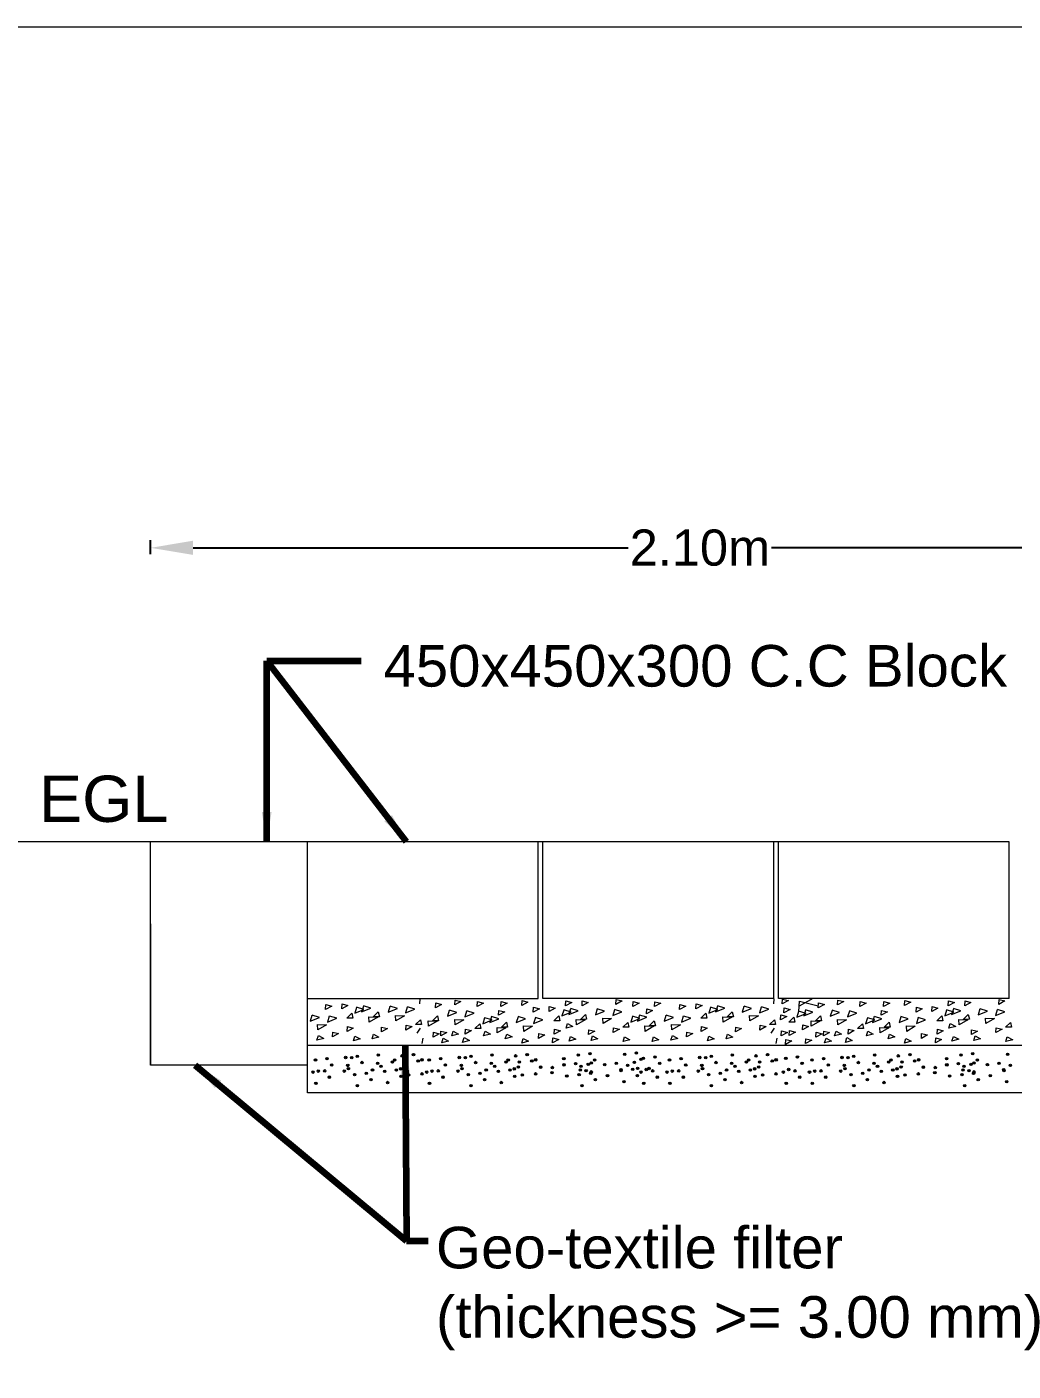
# Model space of a CAD drawing. Header units: inches. Extents: x 15 to 141071, y -30183 to 14738.
# Drawn here: x 73422.72 to 73445.89, y -30116.5 to -30084.91 of the extents above; entities that cross this region are included whole.
import ezdxf

# ---------------------------------------------------------------- set-up
doc = ezdxf.new("R2010")
doc.units = ezdxf.units.IN
doc.header["$MEASUREMENT"] = 0
doc.header["$PDMODE"] = 3
doc.layers.add('LINE', color=7, linetype='Continuous')
doc.layers.add('Long Section Labels', color=7, linetype='Continuous', lineweight=9)
doc.styles.get("Standard").update_dxf_attribs({"font": 'arial.ttf'})
doc.dimstyles.get("Standard").update_dxf_attribs({"dimtxt": 0.18, "dimasz": 0.18, "dimexe": 0.18, "dimexo": 0.0625, "dimgap": 0.09, "dimtad": 0, "dimtih": 1, "dimtoh": 1, "dimdec": 4, "dimzin": 0, "dimdsep": 46, "dimtxsty": 'Standard', "dimcen": 0.09, "dimadec": 0, "dimazin": 0, "dimtfac": 1, "dimtdec": 4, "dimtofl": 0, "dimtmove": 0, "dimatfit": 3, "dimfxl": 1, "dimtolj": 1, "dimtzin": 0, "dimarcsym": 0})

# ---------------------------------------------------------------- blocks, each defined once
blk = doc.blocks.new('*D36')
at = {"color": 0, "lineweight": -2, "ltscale": 0.5, "transparency": 16777216}
for p, q in [((73425.628, -30097.301), (73425.628, -30096.971)), ((73451.441, -30097.301), (73451.441, -30096.971)), ((73426.628, -30097.151), (73436.85, -30097.151)), ((73450.441, -30097.151), (73440.219, -30097.151))]:
    blk.add_line(p, q, dxfattribs=at)
at = {"color": 0, "linetype": 'Continuous', "ltscale": 0.5, "transparency": 16777216}
for points in [[(73426.628, -30096.984), (73426.628, -30097.317), (73425.628, -30097.151)], [(73450.441, -30096.984), (73450.441, -30097.317), (73451.441, -30097.151)]]:
    blk.add_solid(points, dxfattribs=at)
at = {"layer": 'Defpoints', "color": 0, "linetype": 'Continuous', "ltscale": 0.5, "transparency": 16777216}
for p in [(73451.441, -30097.151), (73425.628, -30104.058), (73451.441, -30104.058)]:
    blk.add_point(p, dxfattribs=at)
at = {"color": 0, "linetype": 'Continuous', "lineweight": 20, "ltscale": 0.5, "transparency": 16777216, "insert": (73438.535, -30097.151), "char_height": 0.85, "attachment_point": 5}
blk.add_mtext('\\A1;2.10m', dxfattribs=at)

msp = doc.modelspace()

# ---------------------------------------------------------------- hatches: boundary and pattern name
at = {"layer": 'LINE', "lineweight": 20, "ltscale": 0.5}
for points in [[(73429.804528, -30109.15682, -1), (73429.747611, -30109.15682, -1)], [(73430.240153, -30109.129233, -1), (73430.183236, -30109.129233, -1)], [(73430.379816, -30109.120445, -1), (73430.326991, -30109.141636, -1)], [(73430.513091, -30109.099471, -1), (73430.456174, -30109.099471, -1)], [(73431.006169, -30109.071883, -1), (73430.949252, -30109.071883, -1)], [(73431.56153, -30109.091, -1), (73431.504613, -30109.091, -1)], [(73431.834467, -30109.061238, -1), (73431.77755, -30109.061238, -1)], [(73432.474639, -30109.15682, -1), (73432.417722, -30109.15682, -1)], [(73432.910265, -30109.129233, -1), (73432.853348, -30109.129233, -1)], [(73433.049928, -30109.120445, -1), (73432.997103, -30109.141636, -1)], [(73433.183203, -30109.099471, -1), (73433.126286, -30109.099471, -1)], [(73433.676281, -30109.071883, -1), (73433.619364, -30109.071883, -1)], [(73434.231641, -30109.091, -1), (73434.174724, -30109.091, -1)], [(73434.504579, -30109.061238, -1), (73434.447662, -30109.061238, -1)], [(73435.366335, -30109.157798, -1), (73435.309418, -30109.157798, -1)], [(73435.706222, -30109.071883, -1), (73435.649305, -30109.071883, -1)], [(73435.979159, -30109.042121, -1), (73435.922242, -30109.042121, -1)], [(73436.797793, -30109.052767, -1), (73436.740876, -30109.052767, -1)], [(73437.07073, -30109.023005, -1), (73437.013813, -30109.023005, -1)], [(73437.236087, -30109.148349, -1), (73437.17917, -30109.148349, -1)], [(73437.509024, -30109.118587, -1), (73437.452107, -30109.118587, -1)], [(73438.121836, -30109.15682, -1), (73438.064919, -30109.15682, -1)], [(73438.557462, -30109.129233, -1), (73438.500545, -30109.129233, -1)], [(73438.697125, -30109.120445, -1), (73438.6443, -30109.141636, -1)], [(73438.830399, -30109.099471, -1), (73438.773482, -30109.099471, -1)], [(73439.323477, -30109.071883, -1), (73439.26656, -30109.071883, -1)], [(73439.878838, -30109.091, -1), (73439.821921, -30109.091, -1)], [(73440.151776, -30109.061238, -1), (73440.094859, -30109.061238, -1)], [(73440.58211, -30109.148349, -1), (73440.525193, -30109.148349, -1)], [(73440.855048, -30109.118587, -1), (73440.798131, -30109.118587, -1)], [(73441.46786, -30109.15682, -1), (73441.410943, -30109.15682, -1)], [(73441.903485, -30109.129233, -1), (73441.846568, -30109.129233, -1)], [(73442.043148, -30109.120445, -1), (73441.990323, -30109.141636, -1)], [(73442.176423, -30109.099471, -1), (73442.119506, -30109.099471, -1)], [(73442.669501, -30109.071883, -1), (73442.612584, -30109.071883, -1)], [(73443.224862, -30109.091, -1), (73443.167945, -30109.091, -1)], [(73443.497799, -30109.061238, -1), (73443.440882, -30109.061238, -1)], [(73444.359556, -30109.157798, -1), (73444.302639, -30109.157798, -1)], [(73444.699442, -30109.071883, -1), (73444.642525, -30109.071883, -1)], [(73444.972379, -30109.042121, -1), (73444.915462, -30109.042121, -1)], [(73445.791013, -30109.052767, -1), (73445.734096, -30109.052767, -1)], [(73429.474139, -30109.473329, -1), (73429.417222, -30109.473329, -1)], [(73429.53159, -30109.186582, -1), (73429.474673, -30109.186582, -1)], [(73429.59756, -30109.450024, -1), (73429.540643, -30109.450024, -1)], [(73429.747076, -30109.443567, -1), (73429.69016, -30109.443567, -1)], [(73429.914267, -30109.30513, -1), (73429.85735, -30109.30513, -1)], [(73430.205725, -30109.439034, -1), (73430.1529, -30109.460226, -1)], [(73430.290458, -30109.316677, -1), (73430.233541, -30109.316677, -1)], [(73430.306123, -30109.392674, -1), (73430.249206, -30109.392674, -1)], [(73430.62283, -30109.24778, -1), (73430.565914, -30109.24778, -1)], [(73430.871061, -30109.422055, -1), (73430.814144, -30109.422055, -1)], [(73430.989824, -30109.263984, -1), (73430.932907, -30109.263984, -1)], [(73431.072139, -30109.335325, -1), (73431.015222, -30109.335325, -1)], [(73431.159372, -30109.454213, -1), (73431.102455, -30109.454213, -1)], [(73431.337072, -30109.23683, -1), (73431.280155, -30109.23683, -1)], [(73431.388846, -30109.190431, -1), (73431.331929, -30109.190431, -1)], [(73431.432309, -30109.424451, -1), (73431.375392, -30109.424451, -1)], [(73431.530846, -30109.395717, -1), (73431.473929, -30109.395717, -1)], [(73431.627499, -30109.354442, -1), (73431.570582, -30109.354442, -1)], [(73431.649609, -30109.237646, -1), (73431.592692, -30109.237646, -1)], [(73431.944207, -30109.209548, -1), (73431.88729, -30109.209548, -1)], [(73432.036439, -30109.184137, -1), (73431.979522, -30109.184137, -1)], [(73432.144251, -30109.473329, -1), (73432.087334, -30109.473329, -1)], [(73432.201702, -30109.186582, -1), (73432.144785, -30109.186582, -1)], [(73432.267671, -30109.450024, -1), (73432.210754, -30109.450024, -1)], [(73432.417188, -30109.443567, -1), (73432.360271, -30109.443567, -1)], [(73432.584379, -30109.30513, -1), (73432.527462, -30109.30513, -1)], [(73432.875837, -30109.439034, -1), (73432.823012, -30109.460226, -1)], [(73432.960569, -30109.316677, -1), (73432.903652, -30109.316677, -1)], [(73432.976235, -30109.392674, -1), (73432.919318, -30109.392674, -1)], [(73433.292942, -30109.24778, -1), (73433.236025, -30109.24778, -1)], [(73433.541173, -30109.422055, -1), (73433.484256, -30109.422055, -1)], [(73433.659936, -30109.263984, -1), (73433.603019, -30109.263984, -1)], [(73433.74225, -30109.335325, -1), (73433.685333, -30109.335325, -1)], [(73433.829483, -30109.454213, -1), (73433.772567, -30109.454213, -1)], [(73434.007184, -30109.23683, -1), (73433.950267, -30109.23683, -1)], [(73434.058958, -30109.190431, -1), (73434.002041, -30109.190431, -1)], [(73434.102421, -30109.424451, -1), (73434.045504, -30109.424451, -1)], [(73434.200958, -30109.395717, -1), (73434.144041, -30109.395717, -1)], [(73434.297611, -30109.354442, -1), (73434.240694, -30109.354442, -1)], [(73434.319721, -30109.237646, -1), (73434.262804, -30109.237646, -1)], [(73434.614318, -30109.209548, -1), (73434.557401, -30109.209548, -1)], [(73434.70655, -30109.184137, -1), (73434.649633, -30109.184137, -1)], [(73434.821143, -30109.356193, -1), (73434.764226, -30109.356193, -1)], [(73435.098251, -30109.365138, -1), (73435.041334, -30109.365138, -1)], [(73435.370885, -30109.302171, -1), (73435.313968, -30109.302171, -1)], [(73435.643823, -30109.272409, -1), (73435.586906, -30109.272409, -1)], [(73435.753562, -30109.420719, -1), (73435.696645, -30109.420719, -1)], [(73435.772191, -30109.335325, -1), (73435.715274, -30109.335325, -1)], [(73435.890101, -30109.440636, -1), (73435.833184, -30109.440636, -1)], [(73435.938706, -30109.292318, -1), (73435.881789, -30109.292318, -1)], [(73436.008846, -30109.256218, -1), (73435.951929, -30109.256218, -1)], [(73436.008864, -30109.466982, -1), (73435.951947, -30109.466982, -1)], [(73436.088899, -30109.190431, -1), (73436.031982, -30109.190431, -1)], [(73436.325553, -30109.295742, -1), (73436.268637, -30109.295742, -1)], [(73436.598491, -30109.265979, -1), (73436.541574, -30109.265979, -1)], [(73436.708231, -30109.414289, -1), (73436.651314, -30109.414289, -1)], [(73436.711411, -30109.435987, -1), (73436.654494, -30109.435987, -1)], [(73436.863762, -30109.316208, -1), (73436.806845, -30109.316208, -1)], [(73436.984349, -30109.406224, -1), (73436.927432, -30109.406224, -1)], [(73437.02492, -30109.243049, -1), (73436.968003, -30109.243049, -1)], [(73437.099913, -30109.384527, -1), (73437.042996, -30109.384527, -1)], [(73437.178635, -30109.473329, -1), (73437.121718, -30109.473329, -1)], [(73437.18047, -30109.171315, -1), (73437.123553, -30109.171315, -1)], [(73437.302056, -30109.411791, -1), (73437.245139, -30109.411791, -1)], [(73437.368015, -30109.38795, -1), (73437.311099, -30109.38795, -1)], [(73437.451573, -30109.443567, -1), (73437.394656, -30109.443567, -1)], [(73437.618764, -30109.266897, -1), (73437.561847, -30109.266897, -1)], [(73437.791447, -30109.473329, -1), (73437.73453, -30109.473329, -1)], [(73437.848898, -30109.186582, -1), (73437.791982, -30109.186582, -1)], [(73437.914868, -30109.450024, -1), (73437.857951, -30109.450024, -1)], [(73438.064385, -30109.443567, -1), (73438.007468, -30109.443567, -1)], [(73438.231576, -30109.30513, -1), (73438.174659, -30109.30513, -1)], [(73438.523033, -30109.439034, -1), (73438.470209, -30109.460226, -1)], [(73438.607766, -30109.316677, -1), (73438.550849, -30109.316677, -1)], [(73438.623431, -30109.392674, -1), (73438.566514, -30109.392674, -1)], [(73438.940139, -30109.24778, -1), (73438.883222, -30109.24778, -1)], [(73439.18837, -30109.422055, -1), (73439.131453, -30109.422055, -1)], [(73439.307133, -30109.263984, -1), (73439.250216, -30109.263984, -1)], [(73439.389447, -30109.335325, -1), (73439.33253, -30109.335325, -1)], [(73439.47668, -30109.454213, -1), (73439.419763, -30109.454213, -1)], [(73439.65438, -30109.23683, -1), (73439.597463, -30109.23683, -1)], [(73439.706155, -30109.190431, -1), (73439.649238, -30109.190431, -1)], [(73439.749618, -30109.424451, -1), (73439.692701, -30109.424451, -1)], [(73439.848155, -30109.395717, -1), (73439.791238, -30109.395717, -1)], [(73439.944808, -30109.354442, -1), (73439.887891, -30109.354442, -1)], [(73439.966918, -30109.237646, -1), (73439.910001, -30109.237646, -1)], [(73440.261515, -30109.209548, -1), (73440.204598, -30109.209548, -1)], [(73440.353747, -30109.184137, -1), (73440.29683, -30109.184137, -1)], [(73440.524659, -30109.473329, -1), (73440.467742, -30109.473329, -1)], [(73440.64808, -30109.411791, -1), (73440.591163, -30109.411791, -1)], [(73440.797597, -30109.443567, -1), (73440.74068, -30109.443567, -1)], [(73440.964787, -30109.266897, -1), (73440.90787, -30109.266897, -1)], [(73441.137471, -30109.473329, -1), (73441.080554, -30109.473329, -1)], [(73441.194922, -30109.186582, -1), (73441.138005, -30109.186582, -1)], [(73441.260892, -30109.450024, -1), (73441.203975, -30109.450024, -1)], [(73441.410408, -30109.443567, -1), (73441.353491, -30109.443567, -1)], [(73441.577599, -30109.30513, -1), (73441.520682, -30109.30513, -1)], [(73441.869057, -30109.439034, -1), (73441.816232, -30109.460226, -1)], [(73441.95379, -30109.316677, -1), (73441.896873, -30109.316677, -1)], [(73441.969455, -30109.392674, -1), (73441.912538, -30109.392674, -1)], [(73442.286162, -30109.24778, -1), (73442.229245, -30109.24778, -1)], [(73442.534393, -30109.422055, -1), (73442.477476, -30109.422055, -1)], [(73442.653156, -30109.263984, -1), (73442.596239, -30109.263984, -1)], [(73442.735471, -30109.335325, -1), (73442.678554, -30109.335325, -1)], [(73442.822704, -30109.454213, -1), (73442.765787, -30109.454213, -1)], [(73443.000404, -30109.23683, -1), (73442.943487, -30109.23683, -1)], [(73443.052178, -30109.190431, -1), (73442.995261, -30109.190431, -1)], [(73443.095641, -30109.424451, -1), (73443.038724, -30109.424451, -1)], [(73443.194178, -30109.395717, -1), (73443.137261, -30109.395717, -1)], [(73443.290831, -30109.354442, -1), (73443.233914, -30109.354442, -1)], [(73443.312941, -30109.237646, -1), (73443.256024, -30109.237646, -1)], [(73443.607539, -30109.209548, -1), (73443.550622, -30109.209548, -1)], [(73443.699771, -30109.184137, -1), (73443.642854, -30109.184137, -1)], [(73443.814363, -30109.356193, -1), (73443.757446, -30109.356193, -1)], [(73444.091471, -30109.365138, -1), (73444.034554, -30109.365138, -1)], [(73444.364105, -30109.302171, -1), (73444.307188, -30109.302171, -1)], [(73444.637043, -30109.272409, -1), (73444.580126, -30109.272409, -1)], [(73444.746782, -30109.420719, -1), (73444.689865, -30109.420719, -1)], [(73444.765411, -30109.335325, -1), (73444.708494, -30109.335325, -1)], [(73444.883321, -30109.440636, -1), (73444.826404, -30109.440636, -1)], [(73444.931926, -30109.292318, -1), (73444.875009, -30109.292318, -1)], [(73445.002066, -30109.256218, -1), (73444.945149, -30109.256218, -1)], [(73445.002084, -30109.466982, -1), (73444.945167, -30109.466982, -1)], [(73445.082119, -30109.190431, -1), (73445.025202, -30109.190431, -1)], [(73445.318774, -30109.295742, -1), (73445.261857, -30109.295742, -1)], [(73445.591711, -30109.265979, -1), (73445.534794, -30109.265979, -1)], [(73445.701451, -30109.414289, -1), (73445.644534, -30109.414289, -1)], [(73445.704632, -30109.435987, -1), (73445.647715, -30109.435987, -1)], [(73445.856982, -30109.316208, -1), (73445.800065, -30109.316208, -1)], [(73429.540108, -30109.736771, -1), (73429.483191, -30109.736771, -1)], [(73429.856816, -30109.591877, -1), (73429.799899, -30109.591877, -1)], [(73430.450809, -30109.530679, -1), (73430.393892, -30109.530679, -1)], [(73430.516778, -30109.79412, -1), (73430.459861, -30109.79412, -1)], [(73430.723746, -30109.500917, -1), (73430.666829, -30109.500917, -1)], [(73430.833486, -30109.649226, -1), (73430.776569, -30109.649226, -1)], [(73431.225341, -30109.717654, -1), (73431.168424, -30109.717654, -1)], [(73431.542049, -30109.572761, -1), (73431.485132, -30109.572761, -1)], [(73431.719749, -30109.539795, -1), (73431.662832, -30109.539795, -1)], [(73432.032268, -30109.514264, -1), (73431.975351, -30109.514264, -1)], [(73432.21022, -30109.736771, -1), (73432.153303, -30109.736771, -1)], [(73432.526928, -30109.591877, -1), (73432.470011, -30109.591877, -1)], [(73433.12092, -30109.530679, -1), (73433.064003, -30109.530679, -1)], [(73433.18689, -30109.79412, -1), (73433.129973, -30109.79412, -1)], [(73433.393858, -30109.500917, -1), (73433.336941, -30109.500917, -1)], [(73433.503597, -30109.649226, -1), (73433.44668, -30109.649226, -1)], [(73433.895453, -30109.717654, -1), (73433.838536, -30109.717654, -1)], [(73434.212161, -30109.572761, -1), (73434.155244, -30109.572761, -1)], [(73434.389861, -30109.539795, -1), (73434.332944, -30109.539795, -1)], [(73434.70238, -30109.514264, -1), (73434.645463, -30109.514264, -1)], [(73435.089227, -30109.487102, -1), (73435.03231, -30109.487102, -1)], [(73435.436854, -30109.565613, -1), (73435.379937, -30109.565613, -1)], [(73435.725372, -30109.530679, -1), (73435.668455, -30109.530679, -1)], [(73435.791341, -30109.79412, -1), (73435.734424, -30109.79412, -1)], [(73435.998309, -30109.500917, -1), (73435.941392, -30109.500917, -1)], [(73436.108049, -30109.649226, -1), (73436.051132, -30109.649226, -1)], [(73436.391523, -30109.559183, -1), (73436.334606, -30109.559183, -1)], [(73436.777381, -30109.699428, -1), (73436.720464, -30109.699428, -1)], [(73437.094088, -30109.554534, -1), (73437.037171, -30109.554534, -1)], [(73437.244605, -30109.736771, -1), (73437.187688, -30109.736771, -1)], [(73437.561312, -30109.591877, -1), (73437.504395, -30109.591877, -1)], [(73437.857417, -30109.736771, -1), (73437.8005, -30109.736771, -1)], [(73438.174124, -30109.591877, -1), (73438.117207, -30109.591877, -1)], [(73438.768117, -30109.530679, -1), (73438.7112, -30109.530679, -1)], [(73438.834086, -30109.79412, -1), (73438.777169, -30109.79412, -1)], [(73439.041054, -30109.500917, -1), (73438.984138, -30109.500917, -1)], [(73439.150794, -30109.649226, -1), (73439.093877, -30109.649226, -1)], [(73439.54265, -30109.717654, -1), (73439.485733, -30109.717654, -1)], [(73439.859357, -30109.572761, -1), (73439.80244, -30109.572761, -1)], [(73440.037057, -30109.539795, -1), (73439.98014, -30109.539795, -1)], [(73440.349577, -30109.514264, -1), (73440.29266, -30109.514264, -1)], [(73440.590628, -30109.736771, -1), (73440.533711, -30109.736771, -1)], [(73440.907336, -30109.591877, -1), (73440.850419, -30109.591877, -1)], [(73441.20344, -30109.736771, -1), (73441.146523, -30109.736771, -1)], [(73441.520148, -30109.591877, -1), (73441.463231, -30109.591877, -1)], [(73442.114141, -30109.530679, -1), (73442.057224, -30109.530679, -1)], [(73442.18011, -30109.79412, -1), (73442.123193, -30109.79412, -1)], [(73442.387078, -30109.500917, -1), (73442.330161, -30109.500917, -1)], [(73442.496818, -30109.649226, -1), (73442.439901, -30109.649226, -1)], [(73442.888673, -30109.717654, -1), (73442.831756, -30109.717654, -1)], [(73443.205381, -30109.572761, -1), (73443.148464, -30109.572761, -1)], [(73443.383081, -30109.539795, -1), (73443.326164, -30109.539795, -1)], [(73443.6956, -30109.514264, -1), (73443.638683, -30109.514264, -1)], [(73444.082448, -30109.487102, -1), (73444.025531, -30109.487102, -1)], [(73444.430075, -30109.565613, -1), (73444.373158, -30109.565613, -1)], [(73444.718592, -30109.530679, -1), (73444.661675, -30109.530679, -1)], [(73444.784561, -30109.79412, -1), (73444.727644, -30109.79412, -1)], [(73444.991529, -30109.500917, -1), (73444.934613, -30109.500917, -1)], [(73445.101269, -30109.649226, -1), (73445.044352, -30109.649226, -1)], [(73445.384743, -30109.559183, -1), (73445.327826, -30109.559183, -1)], [(73445.770601, -30109.699428, -1), (73445.713684, -30109.699428, -1)]]:
    msp.add_hatch(color=7, dxfattribs=at).paths.add_polyline_path(points)

# ---------------------------------------------------------------- linework, layer by layer
at = {"layer": 'LINE', "color": 7, "lineweight": 20, "ltscale": 0.5}
for p, q in [((73445.800024, -30104.058159), (73411.921185, -30104.058159)), ((73425.628389, -30109.310831), (73425.628389, -30104.058159)), ((73429.31359, -30109.956106), (73429.31359, -30104.058159)), ((73434.736288, -30107.743359), (73434.736288, -30104.058159)), ((73434.845458, -30107.743359), (73434.845458, -30104.058159)), ((73440.268156, -30107.743359), (73440.268156, -30104.058159)), ((73440.377326, -30107.743359), (73440.377326, -30104.058159)), ((73445.800024, -30107.743359), (73445.800024, -30104.058159)), ((73425.627397, -30105.99171), (73425.627397, -30109.311867)), ((73434.736288, -30107.749199), (73429.31359, -30107.749199)), ((73430.121279, -30107.985847), (73430.128214, -30107.870508)), ((73430.128214, -30107.870508), (73430.266691, -30107.906479)), ((73431.957235, -30107.866109), (73431.96417, -30107.75077)), ((73432.32009, -30107.960903), (73432.327025, -30107.845564)), ((73432.327025, -30107.845564), (73432.465502, -30107.881535)), ((73432.773737, -30107.895302), (73432.780672, -30107.779963)), ((73432.919149, -30107.815934), (73432.773737, -30107.895302)), ((73432.780672, -30107.779963), (73432.919149, -30107.815934)), ((73433.302088, -30107.931104), (73433.309023, -30107.815764)), ((73433.4475, -30107.851736), (73433.302088, -30107.931104)), ((73433.309023, -30107.815764), (73433.4475, -30107.851736)), ((73433.858366, -30107.928102), (73433.865301, -30107.812763)), ((73434.003778, -30107.848735), (73433.858366, -30107.928102)), ((73433.865301, -30107.812763), (73434.003778, -30107.848735)), ((73434.347884, -30107.907216), (73434.354819, -30107.791876)), ((73434.493295, -30107.827848), (73434.347884, -30107.907216)), ((73434.354819, -30107.791876), (73434.493295, -30107.827848)), ((73440.268156, -30107.743359), (73434.845458, -30107.743359)), ((73435.376469, -30107.916492), (73435.383404, -30107.801153)), ((73435.521881, -30107.837124), (73435.376469, -30107.916492)), ((73435.383404, -30107.801153), (73435.521881, -30107.837124)), ((73435.76449, -30107.916492), (73435.771425, -30107.801153)), ((73435.909902, -30107.837124), (73435.76449, -30107.916492)), ((73435.771425, -30107.801153), (73435.909902, -30107.837124)), ((73436.562659, -30107.880539), (73436.569594, -30107.765199)), ((73436.70807, -30107.801171), (73436.562659, -30107.880539)), ((73436.569594, -30107.765199), (73436.70807, -30107.801171)), ((73436.959631, -30107.931225), (73436.966566, -30107.815886)), ((73437.105043, -30107.851857), (73436.959631, -30107.931225)), ((73436.966566, -30107.815886), (73437.105043, -30107.851857)), ((73437.468061, -30107.934135), (73437.474996, -30107.818796)), ((73437.613473, -30107.854767), (73437.468061, -30107.934135)), ((73437.474996, -30107.818796), (73437.613473, -30107.854767)), ((73438.438587, -30107.985847), (73438.445522, -30107.870508)), ((73438.445522, -30107.870508), (73438.583999, -30107.906479)), ((73440.274543, -30107.866109), (73440.281479, -30107.75077)), ((73445.800024, -30107.743359), (73440.377326, -30107.743359)), ((73440.468554, -30107.871444), (73440.475489, -30107.756105)), ((73440.613966, -30107.792077), (73440.468554, -30107.871444)), ((73440.475489, -30107.756105), (73440.613966, -30107.792077)), ((73440.861019, -30108.044457), (73440.875488, -30107.80382)), ((73441.190641, -30107.743359), (73440.868552, -30107.91916)), ((73440.875488, -30107.80382), (73441.315877, -30107.918219)), ((73441.31331, -30107.960903), (73441.320245, -30107.845564)), ((73441.320245, -30107.845564), (73441.458722, -30107.881535)), ((73441.766957, -30107.895302), (73441.773892, -30107.779963)), ((73441.912369, -30107.815934), (73441.766957, -30107.895302)), ((73441.773892, -30107.779963), (73441.912369, -30107.815934)), ((73442.295308, -30107.931104), (73442.302243, -30107.815764)), ((73442.44072, -30107.851736), (73442.295308, -30107.931104)), ((73442.302243, -30107.815764), (73442.44072, -30107.851736)), ((73442.851587, -30107.928102), (73442.858522, -30107.812763)), ((73442.996998, -30107.848735), (73442.851587, -30107.928102)), ((73442.858522, -30107.812763), (73442.996998, -30107.848735)), ((73443.341104, -30107.907216), (73443.348039, -30107.791876)), ((73443.486516, -30107.827848), (73443.341104, -30107.907216)), ((73443.348039, -30107.791876), (73443.486516, -30107.827848)), ((73444.36969, -30107.916492), (73444.376625, -30107.801153)), ((73444.515101, -30107.837124), (73444.36969, -30107.916492)), ((73444.376625, -30107.801153), (73444.515101, -30107.837124)), ((73444.75771, -30107.916492), (73444.764645, -30107.801153)), ((73444.903122, -30107.837124), (73444.75771, -30107.916492)), ((73444.764645, -30107.801153), (73444.903122, -30107.837124)), ((73445.555879, -30107.880539), (73445.562814, -30107.765199)), ((73445.701291, -30107.801171), (73445.555879, -30107.880539)), ((73445.562814, -30107.765199), (73445.701291, -30107.801171)), ((73429.420264, -30108.140228), (73429.378814, -30108.275748)), ((73429.595379, -30108.188194), (73429.421828, -30108.135113)), ((73429.738804, -30108.002707), (73429.745739, -30107.887368)), ((73429.884216, -30107.923339), (73429.738804, -30108.002707)), ((73429.745739, -30107.887368), (73429.884216, -30107.923339)), ((73429.827364, -30108.160137), (73429.785915, -30108.295657)), ((73430.00248, -30108.208103), (73429.828929, -30108.155022)), ((73430.266691, -30107.906479), (73430.121279, -30107.985847)), ((73430.235471, -30108.206042), (73430.354197, -30108.090508)), ((73430.354197, -30108.090508), (73430.378521, -30108.203466)), ((73430.466519, -30107.953196), (73430.42507, -30108.088716)), ((73430.42507, -30108.088716), (73430.641635, -30108.001162)), ((73430.641635, -30108.001162), (73430.468084, -30107.948081)), ((73430.628338, -30107.923268), (73430.586888, -30108.058788)), ((73430.586888, -30108.058788), (73430.803454, -30107.971234)), ((73430.803454, -30107.971234), (73430.629902, -30107.918153)), ((73430.764793, -30108.30228), (73430.759417, -30108.175541)), ((73430.759417, -30108.175541), (73430.967963, -30108.183319)), ((73430.967963, -30108.183319), (73430.764793, -30108.30228)), ((73430.860168, -30108.17263), (73430.978894, -30108.057096)), ((73431.003218, -30108.170054), (73430.860168, -30108.17263)), ((73430.978894, -30108.057096), (73431.003218, -30108.170054)), ((73431.253035, -30107.926893), (73431.211585, -30108.062413)), ((73431.211585, -30108.062413), (73431.428151, -30107.974859)), ((73431.428151, -30107.974859), (73431.2546, -30107.921777)), ((73431.384114, -30108.142129), (73431.59266, -30108.149906)), ((73431.38949, -30108.268868), (73431.384114, -30108.142129)), ((73431.59266, -30108.149906), (73431.38949, -30108.268868)), ((73431.660136, -30107.946802), (73431.618686, -30108.082322)), ((73431.618686, -30108.082322), (73431.835251, -30107.994768)), ((73431.835251, -30107.994768), (73431.6617, -30107.941686)), ((73432.253543, -30108.267067), (73432.372269, -30108.151533)), ((73432.465502, -30107.881535), (73432.32009, -30107.960903)), ((73432.372269, -30108.151533), (73432.396592, -30108.264492)), ((73432.64641, -30108.021331), (73432.60496, -30108.156851)), ((73432.60496, -30108.156851), (73432.821525, -30108.069297)), ((73432.821525, -30108.069297), (73432.647974, -30108.016215)), ((73433.05351, -30108.04124), (73433.012061, -30108.17676)), ((73433.012061, -30108.17676), (73433.228626, -30108.089206)), ((73433.228626, -30108.089206), (73433.055075, -30108.036124)), ((73433.637837, -30108.168949), (73433.596388, -30108.304469)), ((73433.812953, -30108.216915), (73433.639402, -30108.163833)), ((73433.803698, -30108.136844), (73433.810634, -30108.021505)), ((73433.94911, -30108.057477), (73433.803698, -30108.136844)), ((73433.810634, -30108.021505), (73433.94911, -30108.057477)), ((73434.262534, -30108.172574), (73434.221085, -30108.308094)), ((73434.43765, -30108.22054), (73434.264099, -30108.167458)), ((73434.61953, -30108.065246), (73434.626465, -30107.949907)), ((73434.764941, -30107.985878), (73434.61953, -30108.065246)), ((73434.626465, -30107.949907), (73434.764941, -30107.985878)), ((73434.989692, -30108.047939), (73434.996627, -30107.9326)), ((73435.135103, -30107.968571), (73434.989692, -30108.047939)), ((73434.996627, -30107.9326), (73435.135103, -30107.968571)), ((73435.103884, -30108.268134), (73435.222609, -30108.1526)), ((73435.222609, -30108.1526), (73435.246933, -30108.265558)), ((73435.334932, -30108.015288), (73435.293482, -30108.150808)), ((73435.293482, -30108.150808), (73435.510047, -30108.063254)), ((73435.510047, -30108.063254), (73435.336496, -30108.010173)), ((73435.496751, -30107.98536), (73435.455301, -30108.12088)), ((73435.455301, -30108.12088), (73435.671866, -30108.033326)), ((73435.671866, -30108.033326), (73435.498315, -30107.980245)), ((73435.728581, -30108.234722), (73435.847307, -30108.119188)), ((73435.847307, -30108.119188), (73435.87163, -30108.232146)), ((73436.121448, -30107.988985), (73436.079998, -30108.124505)), ((73436.079998, -30108.124505), (73436.296563, -30108.036951)), ((73436.296563, -30108.036951), (73436.123012, -30107.983869)), ((73436.528548, -30108.008894), (73436.487099, -30108.144414)), ((73436.487099, -30108.144414), (73436.703664, -30108.05686)), ((73436.703664, -30108.05686), (73436.530113, -30108.003778)), ((73436.951056, -30108.166531), (73436.909607, -30108.302051)), ((73437.126172, -30108.214497), (73436.952621, -30108.161416)), ((73437.112875, -30108.136603), (73437.071425, -30108.272124)), ((73437.071425, -30108.272124), (73437.287991, -30108.184569)), ((73437.287991, -30108.184569), (73437.11444, -30108.131488)), ((73437.278736, -30108.104499), (73437.285671, -30107.989159)), ((73437.424148, -30108.025131), (73437.278736, -30108.104499)), ((73437.285671, -30107.989159), (73437.424148, -30108.025131)), ((73437.737572, -30108.140228), (73437.696123, -30108.275748)), ((73437.912688, -30108.188194), (73437.739137, -30108.135113)), ((73438.056112, -30108.002707), (73438.063047, -30107.887368)), ((73438.201524, -30107.923339), (73438.056112, -30108.002707)), ((73438.063047, -30107.887368), (73438.201524, -30107.923339)), ((73438.144673, -30108.160137), (73438.103223, -30108.295657)), ((73438.319788, -30108.208103), (73438.146237, -30108.155022)), ((73438.583999, -30107.906479), (73438.438587, -30107.985847)), ((73438.55278, -30108.206042), (73438.671505, -30108.090508)), ((73438.671505, -30108.090508), (73438.695829, -30108.203466)), ((73438.783827, -30107.953196), (73438.742378, -30108.088716)), ((73438.742378, -30108.088716), (73438.958943, -30108.001162)), ((73438.958943, -30108.001162), (73438.785392, -30107.948081)), ((73438.945646, -30107.923268), (73438.904197, -30108.058788)), ((73438.904197, -30108.058788), (73439.120762, -30107.971234)), ((73439.120762, -30107.971234), (73438.947211, -30107.918153)), ((73439.082101, -30108.30228), (73439.076725, -30108.175541)), ((73439.076725, -30108.175541), (73439.285271, -30108.183319)), ((73439.285271, -30108.183319), (73439.082101, -30108.30228)), ((73439.177477, -30108.17263), (73439.296202, -30108.057096)), ((73439.320526, -30108.170054), (73439.177477, -30108.17263)), ((73439.296202, -30108.057096), (73439.320526, -30108.170054)), ((73439.570343, -30107.926893), (73439.528894, -30108.062413)), ((73439.528894, -30108.062413), (73439.745459, -30107.974859)), ((73439.745459, -30107.974859), (73439.571908, -30107.921777)), ((73439.701422, -30108.142129), (73439.909968, -30108.149906)), ((73439.706798, -30108.268868), (73439.701422, -30108.142129)), ((73439.909968, -30108.149906), (73439.706798, -30108.268868)), ((73439.977444, -30107.946802), (73439.935994, -30108.082322)), ((73439.935994, -30108.082322), (73440.15256, -30107.994768)), ((73440.15256, -30107.994768), (73439.979009, -30107.941686)), ((73440.429531, -30108.242223), (73440.436466, -30108.126884)), ((73440.574943, -30108.162856), (73440.429531, -30108.242223)), ((73440.436466, -30108.126884), (73440.574943, -30108.162856)), ((73440.507874, -30108.080285), (73440.514809, -30107.964946)), ((73440.653286, -30108.000917), (73440.507874, -30108.080285)), ((73440.514809, -30107.964946), (73440.653286, -30108.000917)), ((73440.622066, -30108.30048), (73440.740792, -30108.184946)), ((73440.740792, -30108.184946), (73440.765116, -30108.297904)), ((73440.853114, -30108.047634), (73440.811665, -30108.183154)), ((73440.811665, -30108.183154), (73441.02823, -30108.0956)), ((73441.02823, -30108.0956), (73440.854679, -30108.042518)), ((73441.014933, -30108.017706), (73440.973483, -30108.153226)), ((73440.973483, -30108.153226), (73441.190049, -30108.065672)), ((73441.190049, -30108.065672), (73441.016497, -30108.01259)), ((73441.246763, -30108.267067), (73441.365489, -30108.151533)), ((73441.458722, -30107.881535), (73441.31331, -30107.960903)), ((73441.365489, -30108.151533), (73441.389813, -30108.264492)), ((73441.63963, -30108.021331), (73441.59818, -30108.156851)), ((73441.59818, -30108.156851), (73441.814746, -30108.069297)), ((73441.814746, -30108.069297), (73441.641195, -30108.016215)), ((73442.046731, -30108.04124), (73442.005281, -30108.17676)), ((73442.005281, -30108.17676), (73442.221846, -30108.089206)), ((73442.221846, -30108.089206), (73442.048295, -30108.036124)), ((73442.631057, -30108.168949), (73442.589608, -30108.304469)), ((73442.806173, -30108.216915), (73442.632622, -30108.163833)), ((73442.796919, -30108.136844), (73442.803854, -30108.021505)), ((73442.94233, -30108.057477), (73442.796919, -30108.136844)), ((73442.803854, -30108.021505), (73442.94233, -30108.057477)), ((73443.255754, -30108.172574), (73443.214305, -30108.308094)), ((73443.43087, -30108.22054), (73443.257319, -30108.167458)), ((73443.61275, -30108.065246), (73443.619685, -30107.949907)), ((73443.758162, -30107.985878), (73443.61275, -30108.065246)), ((73443.619685, -30107.949907), (73443.758162, -30107.985878)), ((73443.982912, -30108.047939), (73443.989847, -30107.9326)), ((73444.128324, -30107.968571), (73443.982912, -30108.047939)), ((73443.989847, -30107.9326), (73444.128324, -30107.968571)), ((73444.097104, -30108.268134), (73444.21583, -30108.1526)), ((73444.21583, -30108.1526), (73444.240154, -30108.265558)), ((73444.328152, -30108.015288), (73444.286702, -30108.150808)), ((73444.286702, -30108.150808), (73444.503268, -30108.063254)), ((73444.503268, -30108.063254), (73444.329717, -30108.010173)), ((73444.489971, -30107.98536), (73444.448521, -30108.12088)), ((73444.448521, -30108.12088), (73444.665087, -30108.033326)), ((73444.665087, -30108.033326), (73444.491535, -30107.980245)), ((73444.721801, -30108.234722), (73444.840527, -30108.119188)), ((73444.840527, -30108.119188), (73444.864851, -30108.232146)), ((73445.114668, -30107.988985), (73445.073218, -30108.124505)), ((73445.073218, -30108.124505), (73445.289784, -30108.036951)), ((73445.289784, -30108.036951), (73445.116232, -30107.983869)), ((73445.521769, -30108.008894), (73445.480319, -30108.144414)), ((73445.480319, -30108.144414), (73445.696884, -30108.05686)), ((73445.696884, -30108.05686), (73445.523333, -30108.003778)), ((73429.378814, -30108.275748), (73429.595379, -30108.188194)), ((73429.551342, -30108.355464), (73429.759889, -30108.363242)), ((73429.556718, -30108.482203), (73429.551342, -30108.355464)), ((73429.759889, -30108.363242), (73429.556718, -30108.482203)), ((73429.785915, -30108.295657), (73430.00248, -30108.208103)), ((73430.378521, -30108.203466), (73430.235471, -30108.206042)), ((73430.24593, -30108.517504), (73430.252865, -30108.402164)), ((73430.391342, -30108.438136), (73430.24593, -30108.517504)), ((73430.252865, -30108.402164), (73430.391342, -30108.438136)), ((73431.050495, -30108.528816), (73431.05743, -30108.413476)), ((73431.195906, -30108.449448), (73431.050495, -30108.528816)), ((73431.05743, -30108.413476), (73431.195906, -30108.449448)), ((73431.628422, -30108.483568), (73431.635357, -30108.368229)), ((73431.773833, -30108.4042), (73431.628422, -30108.483568)), ((73431.635357, -30108.368229), (73431.773833, -30108.4042)), ((73431.851596, -30108.357285), (73431.970321, -30108.241751)), ((73431.994645, -30108.354709), (73431.851596, -30108.357285)), ((73431.958833, -30108.436336), (73431.886145, -30108.557993)), ((73431.970321, -30108.241751), (73431.994645, -30108.354709)), ((73432.158167, -30108.396718), (73432.152791, -30108.269979)), ((73432.152791, -30108.269979), (73432.361338, -30108.277756)), ((73432.361338, -30108.277756), (73432.158167, -30108.396718)), ((73432.396592, -30108.264492), (73432.253543, -30108.267067)), ((73432.777488, -30108.236566), (73432.986035, -30108.244344)), ((73432.782864, -30108.363306), (73432.777488, -30108.236566)), ((73432.986035, -30108.244344), (73432.782864, -30108.363306)), ((73433.021796, -30108.578006), (73433.028731, -30108.462666)), ((73433.167208, -30108.498638), (73433.021796, -30108.578006)), ((73433.028731, -30108.462666), (73433.167208, -30108.498638)), ((73433.244971, -30108.451723), (73433.363696, -30108.336189)), ((73433.38802, -30108.449147), (73433.244971, -30108.451723)), ((73433.363696, -30108.336189), (73433.38802, -30108.449147)), ((73433.476018, -30108.198877), (73433.434569, -30108.334397)), ((73433.434569, -30108.334397), (73433.651134, -30108.246843)), ((73433.651134, -30108.246843), (73433.477583, -30108.193761)), ((73433.596388, -30108.304469), (73433.812953, -30108.216915)), ((73433.768916, -30108.421222), (73433.977462, -30108.428999)), ((73433.774292, -30108.547961), (73433.768916, -30108.421222)), ((73433.977462, -30108.428999), (73433.774292, -30108.547961)), ((73433.869668, -30108.41831), (73433.988393, -30108.302777)), ((73434.012717, -30108.415735), (73433.869668, -30108.41831)), ((73433.988393, -30108.302777), (73434.012717, -30108.415735)), ((73434.221085, -30108.308094), (73434.43765, -30108.22054)), ((73434.393613, -30108.387809), (73434.602159, -30108.395587)), ((73434.398989, -30108.514549), (73434.393613, -30108.387809)), ((73434.602159, -30108.395587), (73434.398989, -30108.514549)), ((73434.669635, -30108.192483), (73434.628185, -30108.328003)), ((73434.628185, -30108.328003), (73434.844751, -30108.240449)), ((73434.844751, -30108.240449), (73434.671199, -30108.187367)), ((73435.246933, -30108.265558), (73435.103884, -30108.268134)), ((73435.114343, -30108.579596), (73435.121278, -30108.464256)), ((73435.259754, -30108.500228), (73435.114343, -30108.579596)), ((73435.121278, -30108.464256), (73435.259754, -30108.500228)), ((73435.390127, -30108.441805), (73435.424472, -30108.33148)), ((73435.550311, -30108.399557), (73435.390127, -30108.441805)), ((73435.424472, -30108.33148), (73435.550311, -30108.399557)), ((73435.633205, -30108.364372), (73435.627829, -30108.237633)), ((73435.627829, -30108.237633), (73435.836376, -30108.245411)), ((73435.836376, -30108.245411), (73435.633205, -30108.364372)), ((73435.87163, -30108.232146), (73435.728581, -30108.234722)), ((73435.918907, -30108.590908), (73435.925843, -30108.475568)), ((73435.925843, -30108.475568), (73436.064319, -30108.51154)), ((73436.252526, -30108.204221), (73436.461073, -30108.211998)), ((73436.257902, -30108.33096), (73436.252526, -30108.204221)), ((73436.461073, -30108.211998), (73436.257902, -30108.33096)), ((73436.496834, -30108.54566), (73436.503769, -30108.430321)), ((73436.642246, -30108.466292), (73436.496834, -30108.54566)), ((73436.503769, -30108.430321), (73436.642246, -30108.466292)), ((73436.720008, -30108.419377), (73436.838734, -30108.303843)), ((73436.863058, -30108.416801), (73436.720008, -30108.419377)), ((73436.838734, -30108.303843), (73436.863058, -30108.416801)), ((73436.909607, -30108.302051), (73437.126172, -30108.214497)), ((73437.243954, -30108.388876), (73437.4525, -30108.396654)), ((73437.24933, -30108.515615), (73437.243954, -30108.388876)), ((73437.4525, -30108.396654), (73437.24933, -30108.515615)), ((73437.344705, -30108.385965), (73437.463431, -30108.270431)), ((73437.487755, -30108.383389), (73437.344705, -30108.385965)), ((73437.463431, -30108.270431), (73437.487755, -30108.383389)), ((73437.696123, -30108.275748), (73437.912688, -30108.188194)), ((73437.868651, -30108.355464), (73438.077197, -30108.363242)), ((73437.874027, -30108.482203), (73437.868651, -30108.355464)), ((73438.077197, -30108.363242), (73437.874027, -30108.482203)), ((73438.103223, -30108.295657), (73438.319788, -30108.208103)), ((73438.695829, -30108.203466), (73438.55278, -30108.206042)), ((73438.563238, -30108.517504), (73438.570173, -30108.402164)), ((73438.70865, -30108.438136), (73438.563238, -30108.517504)), ((73438.570173, -30108.402164), (73438.70865, -30108.438136)), ((73439.367803, -30108.528816), (73439.374738, -30108.413476)), ((73439.513215, -30108.449448), (73439.367803, -30108.528816)), ((73439.374738, -30108.413476), (73439.513215, -30108.449448)), ((73439.94573, -30108.483568), (73439.952665, -30108.368229)), ((73440.091142, -30108.4042), (73439.94573, -30108.483568)), ((73439.952665, -30108.368229), (73440.091142, -30108.4042)), ((73440.168904, -30108.357285), (73440.28763, -30108.241751)), ((73440.311953, -30108.354709), (73440.168904, -30108.357285)), ((73440.276141, -30108.436336), (73440.203454, -30108.557993)), ((73440.28763, -30108.241751), (73440.311953, -30108.354709)), ((73440.447435, -30108.617883), (73440.45437, -30108.502544)), ((73440.45437, -30108.502544), (73440.592847, -30108.538515)), ((73440.765116, -30108.297904), (73440.622066, -30108.30048)), ((73440.632525, -30108.611941), (73440.63946, -30108.496602)), ((73440.63946, -30108.496602), (73440.777937, -30108.532574)), ((73440.942941, -30108.480739), (73440.949877, -30108.3654)), ((73441.088353, -30108.401372), (73440.942941, -30108.480739)), ((73440.949877, -30108.3654), (73441.088353, -30108.401372)), ((73441.151388, -30108.396718), (73441.146012, -30108.269979)), ((73441.146012, -30108.269979), (73441.354558, -30108.277756)), ((73441.354558, -30108.277756), (73441.151388, -30108.396718)), ((73441.389813, -30108.264492), (73441.246763, -30108.267067)), ((73441.770709, -30108.236566), (73441.979255, -30108.244344)), ((73441.776085, -30108.363306), (73441.770709, -30108.236566)), ((73441.979255, -30108.244344), (73441.776085, -30108.363306)), ((73442.015017, -30108.578006), (73442.021952, -30108.462666)), ((73442.160428, -30108.498638), (73442.015017, -30108.578006)), ((73442.021952, -30108.462666), (73442.160428, -30108.498638)), ((73442.238191, -30108.451723), (73442.356916, -30108.336189)), ((73442.38124, -30108.449147), (73442.238191, -30108.451723)), ((73442.356916, -30108.336189), (73442.38124, -30108.449147)), ((73442.469238, -30108.198877), (73442.427789, -30108.334397)), ((73442.427789, -30108.334397), (73442.644354, -30108.246843)), ((73442.644354, -30108.246843), (73442.470803, -30108.193761)), ((73442.589608, -30108.304469), (73442.806173, -30108.216915)), ((73442.762136, -30108.421222), (73442.970682, -30108.428999)), ((73442.767512, -30108.547961), (73442.762136, -30108.421222)), ((73442.970682, -30108.428999), (73442.767512, -30108.547961)), ((73442.862888, -30108.41831), (73442.981613, -30108.302777)), ((73443.005937, -30108.415735), (73442.862888, -30108.41831)), ((73442.981613, -30108.302777), (73443.005937, -30108.415735)), ((73443.214305, -30108.308094), (73443.43087, -30108.22054)), ((73443.386833, -30108.387809), (73443.595379, -30108.395587)), ((73443.392209, -30108.514549), (73443.386833, -30108.387809)), ((73443.595379, -30108.395587), (73443.392209, -30108.514549)), ((73443.662855, -30108.192483), (73443.621406, -30108.328003)), ((73443.621406, -30108.328003), (73443.837971, -30108.240449)), ((73443.837971, -30108.240449), (73443.66442, -30108.187367)), ((73444.240154, -30108.265558), (73444.097104, -30108.268134)), ((73444.107563, -30108.579596), (73444.114498, -30108.464256)), ((73444.252975, -30108.500228), (73444.107563, -30108.579596)), ((73444.114498, -30108.464256), (73444.252975, -30108.500228)), ((73444.383347, -30108.441805), (73444.417693, -30108.33148)), ((73444.543531, -30108.399557), (73444.383347, -30108.441805)), ((73444.417693, -30108.33148), (73444.543531, -30108.399557)), ((73444.626425, -30108.364372), (73444.62105, -30108.237633)), ((73444.62105, -30108.237633), (73444.829596, -30108.245411)), ((73444.829596, -30108.245411), (73444.626425, -30108.364372)), ((73444.864851, -30108.232146), (73444.721801, -30108.234722)), ((73444.912128, -30108.590908), (73444.919063, -30108.475568)), ((73444.919063, -30108.475568), (73445.057539, -30108.51154)), ((73445.245747, -30108.204221), (73445.454293, -30108.211998)), ((73445.251123, -30108.33096), (73445.245747, -30108.204221)), ((73445.454293, -30108.211998), (73445.251123, -30108.33096)), ((73445.490054, -30108.54566), (73445.49699, -30108.430321)), ((73445.635466, -30108.466292), (73445.490054, -30108.54566)), ((73445.49699, -30108.430321), (73445.635466, -30108.466292)), ((73445.713229, -30108.419377), (73445.831954, -30108.303843)), ((73445.856278, -30108.416801), (73445.713229, -30108.419377)), ((73445.831954, -30108.303843), (73445.856278, -30108.416801)), ((73429.536166, -30108.723308), (73429.570511, -30108.612982)), ((73429.69635, -30108.681059), (73429.536166, -30108.723308)), ((73429.570511, -30108.612982), (73429.69635, -30108.681059)), ((73429.901975, -30108.647466), (73429.90891, -30108.532127)), ((73430.047387, -30108.568099), (73429.901975, -30108.647466)), ((73429.90891, -30108.532127), (73430.047387, -30108.568099)), ((73430.392144, -30108.735342), (73430.426489, -30108.625017)), ((73430.552328, -30108.693094), (73430.392144, -30108.735342)), ((73430.426489, -30108.625017), (73430.552328, -30108.693094)), ((73430.832174, -30108.693205), (73430.866519, -30108.58288)), ((73430.992357, -30108.650957), (73430.832174, -30108.693205)), ((73430.866519, -30108.58288), (73430.992357, -30108.650957)), ((73432.009451, -30108.801034), (73432.034573, -30108.676693)), ((73432.266127, -30108.650684), (73432.273062, -30108.535344)), ((73432.411538, -30108.571316), (73432.266127, -30108.650684)), ((73432.273062, -30108.535344), (73432.411538, -30108.571316)), ((73432.443869, -30108.623253), (73432.450805, -30108.507914)), ((73432.589281, -30108.543886), (73432.443869, -30108.623253)), ((73432.450805, -30108.507914), (73432.589281, -30108.543886)), ((73432.471115, -30108.78524), (73432.505461, -30108.674915)), ((73432.631299, -30108.742992), (73432.471115, -30108.78524)), ((73432.505461, -30108.674915), (73432.631299, -30108.742992)), ((73432.706197, -30108.622693), (73432.740542, -30108.512368)), ((73432.866381, -30108.580445), (73432.706197, -30108.622693)), ((73432.740542, -30108.512368), (73432.866381, -30108.580445)), ((73432.959372, -30108.773206), (73432.993717, -30108.66288)), ((73433.119555, -30108.730957), (73432.959372, -30108.773206)), ((73432.993717, -30108.66288), (73433.119555, -30108.730957)), ((73433.45368, -30108.622693), (73433.488026, -30108.512368)), ((73433.613864, -30108.580445), (73433.45368, -30108.622693)), ((73433.488026, -30108.512368), (73433.613864, -30108.580445)), ((73433.961543, -30108.688688), (73433.995888, -30108.578363)), ((73434.121727, -30108.64644), (73433.961543, -30108.688688)), ((73433.995888, -30108.578363), (73434.121727, -30108.64644)), ((73434.347294, -30108.791031), (73434.381639, -30108.680705)), ((73434.507478, -30108.748782), (73434.347294, -30108.791031)), ((73434.381639, -30108.680705), (73434.507478, -30108.748782)), ((73434.744245, -30108.679812), (73434.751181, -30108.564473)), ((73434.889657, -30108.600444), (73434.744245, -30108.679812)), ((73434.751181, -30108.564473), (73434.889657, -30108.600444)), ((73435.073681, -30108.783068), (73435.080616, -30108.667728)), ((73435.219093, -30108.7037), (73435.073681, -30108.783068)), ((73435.080616, -30108.667728), (73435.219093, -30108.7037)), ((73435.462435, -30108.742861), (73435.496781, -30108.632535)), ((73435.622619, -30108.700612), (73435.462435, -30108.742861)), ((73435.496781, -30108.632535), (73435.622619, -30108.700612)), ((73436.064319, -30108.51154), (73435.918907, -30108.590908)), ((73435.976161, -30108.730735), (73436.010506, -30108.620409)), ((73436.136345, -30108.688486), (73435.976161, -30108.730735)), ((73436.010506, -30108.620409), (73436.136345, -30108.688486)), ((73436.729633, -30108.754835), (73436.763979, -30108.64451)), ((73436.889817, -30108.712586), (73436.729633, -30108.754835)), ((73436.763979, -30108.64451), (73436.889817, -30108.712586)), ((73437.410797, -30108.754835), (73437.445142, -30108.64451)), ((73437.570981, -30108.712586), (73437.410797, -30108.754835)), ((73437.445142, -30108.64451), (73437.570981, -30108.712586)), ((73437.853474, -30108.723308), (73437.88782, -30108.612982)), ((73438.013658, -30108.681059), (73437.853474, -30108.723308)), ((73437.88782, -30108.612982), (73438.013658, -30108.681059)), ((73438.219283, -30108.647466), (73438.226219, -30108.532127)), ((73438.364695, -30108.568099), (73438.219283, -30108.647466)), ((73438.226219, -30108.532127), (73438.364695, -30108.568099)), ((73438.709452, -30108.735342), (73438.743798, -30108.625017)), ((73438.869636, -30108.693094), (73438.709452, -30108.735342)), ((73438.743798, -30108.625017), (73438.869636, -30108.693094)), ((73439.149482, -30108.693205), (73439.183827, -30108.58288)), ((73439.309666, -30108.650957), (73439.149482, -30108.693205)), ((73439.183827, -30108.58288), (73439.309666, -30108.650957)), ((73440.32676, -30108.801034), (73440.351881, -30108.676693)), ((73440.592847, -30108.538515), (73440.447435, -30108.617883)), ((73440.545969, -30108.820628), (73440.552904, -30108.705288)), ((73440.691381, -30108.74126), (73440.545969, -30108.820628)), ((73440.552904, -30108.705288), (73440.691381, -30108.74126)), ((73440.777937, -30108.532574), (73440.632525, -30108.611941)), ((73441.017583, -30108.802742), (73441.024518, -30108.687403)), ((73441.162994, -30108.723374), (73441.017583, -30108.802742)), ((73441.024518, -30108.687403), (73441.162994, -30108.723374)), ((73441.259347, -30108.650684), (73441.266282, -30108.535344)), ((73441.404759, -30108.571316), (73441.259347, -30108.650684)), ((73441.266282, -30108.535344), (73441.404759, -30108.571316)), ((73441.43709, -30108.623253), (73441.444025, -30108.507914)), ((73441.582501, -30108.543886), (73441.43709, -30108.623253)), ((73441.444025, -30108.507914), (73441.582501, -30108.543886)), ((73441.464335, -30108.78524), (73441.498681, -30108.674915)), ((73441.624519, -30108.742992), (73441.464335, -30108.78524)), ((73441.498681, -30108.674915), (73441.624519, -30108.742992)), ((73441.699417, -30108.622693), (73441.733763, -30108.512368)), ((73441.859601, -30108.580445), (73441.699417, -30108.622693)), ((73441.733763, -30108.512368), (73441.859601, -30108.580445)), ((73441.952592, -30108.773206), (73441.986937, -30108.66288)), ((73442.112776, -30108.730957), (73441.952592, -30108.773206)), ((73441.986937, -30108.66288), (73442.112776, -30108.730957)), ((73442.4469, -30108.622693), (73442.481246, -30108.512368)), ((73442.607084, -30108.580445), (73442.4469, -30108.622693)), ((73442.481246, -30108.512368), (73442.607084, -30108.580445)), ((73442.954763, -30108.688688), (73442.989109, -30108.578363)), ((73443.114947, -30108.64644), (73442.954763, -30108.688688)), ((73442.989109, -30108.578363), (73443.114947, -30108.64644)), ((73443.340514, -30108.791031), (73443.37486, -30108.680705)), ((73443.500698, -30108.748782), (73443.340514, -30108.791031)), ((73443.37486, -30108.680705), (73443.500698, -30108.748782)), ((73443.737466, -30108.679812), (73443.744401, -30108.564473)), ((73443.882877, -30108.600444), (73443.737466, -30108.679812)), ((73443.744401, -30108.564473), (73443.882877, -30108.600444)), ((73444.066901, -30108.783068), (73444.073836, -30108.667728)), ((73444.212313, -30108.7037), (73444.066901, -30108.783068)), ((73444.073836, -30108.667728), (73444.212313, -30108.7037)), ((73444.455656, -30108.742861), (73444.490001, -30108.632535)), ((73444.615839, -30108.700612), (73444.455656, -30108.742861)), ((73444.490001, -30108.632535), (73444.615839, -30108.700612)), ((73445.057539, -30108.51154), (73444.912128, -30108.590908)), ((73444.969381, -30108.730735), (73445.003727, -30108.620409)), ((73445.129565, -30108.688486), (73444.969381, -30108.730735)), ((73445.003727, -30108.620409), (73445.129565, -30108.688486)), ((73445.722853, -30108.754835), (73445.757199, -30108.64451)), ((73445.883037, -30108.712586), (73445.722853, -30108.754835)), ((73445.757199, -30108.64451), (73445.883037, -30108.712586)), ((73450.517007, -30108.849733), (73429.31359, -30108.849733)), ((73429.315486, -30109.311867), (73425.627397, -30109.311867)), ((73429.31359, -30109.310831), (73425.628389, -30109.310831)), ((73450.30104, -30109.956106), (73429.31359, -30109.956106))]:
    msp.add_line(p, q, dxfattribs=at)
for centre in [(73429.776069, -30109.15682), (73430.211695, -30109.129233), (73430.353404, -30109.131041), (73430.484633, -30109.099471), (73430.977711, -30109.071883), (73431.533071, -30109.091), (73431.806009, -30109.061238), (73432.446181, -30109.15682), (73432.881807, -30109.129233), (73433.023516, -30109.131041), (73433.154744, -30109.099471), (73433.647822, -30109.071883), (73434.203183, -30109.091), (73434.47612, -30109.061238), (73435.337877, -30109.157798), (73435.677763, -30109.071883), (73435.950701, -30109.042121), (73436.769334, -30109.052767), (73437.042272, -30109.023005), (73437.207628, -30109.148349), (73437.480566, -30109.118587), (73438.093378, -30109.15682), (73438.529003, -30109.129233), (73438.670712, -30109.131041), (73438.801941, -30109.099471), (73439.295019, -30109.071883), (73439.85038, -30109.091), (73440.123317, -30109.061238), (73440.553652, -30109.148349), (73440.826589, -30109.118587), (73441.439401, -30109.15682), (73441.875027, -30109.129233), (73442.016736, -30109.131041), (73442.147964, -30109.099471), (73442.641043, -30109.071883), (73443.196403, -30109.091), (73443.469341, -30109.061238), (73444.331097, -30109.157798), (73444.670983, -30109.071883), (73444.943921, -30109.042121), (73445.762554, -30109.052767), (73429.44568, -30109.473329), (73429.503132, -30109.186582), (73429.569101, -30109.450024), (73429.718618, -30109.443567), (73429.885809, -30109.30513), (73430.179313, -30109.44963), (73430.261999, -30109.316677), (73430.277664, -30109.392674), (73430.594372, -30109.24778), (73430.842603, -30109.422055), (73430.961366, -30109.263984), (73431.04368, -30109.335325), (73431.130913, -30109.454213), (73431.308614, -30109.23683), (73431.360388, -30109.190431), (73431.403851, -30109.424451), (73431.502388, -30109.395717), (73431.599041, -30109.354442), (73431.621151, -30109.237646), (73431.915748, -30109.209548), (73432.00798, -30109.184137), (73432.115792, -30109.473329), (73432.173243, -30109.186582), (73432.239213, -30109.450024), (73432.38873, -30109.443567), (73432.55592, -30109.30513), (73432.849424, -30109.44963), (73432.932111, -30109.316677), (73432.947776, -30109.392674), (73433.264484, -30109.24778), (73433.512714, -30109.422055), (73433.631478, -30109.263984), (73433.713792, -30109.335325), (73433.801025, -30109.454213), (73433.978725, -30109.23683), (73434.030499, -30109.190431), (73434.073963, -30109.424451), (73434.172499, -30109.395717), (73434.269152, -30109.354442), (73434.291262, -30109.237646), (73434.58586, -30109.209548), (73434.678092, -30109.184137), (73434.792685, -30109.356193), (73435.069793, -30109.365138), (73435.342426, -30109.302171), (73435.615364, -30109.272409), (73435.725104, -30109.420719), (73435.743733, -30109.335325), (73435.861642, -30109.440636), (73435.910248, -30109.292318), (73435.980387, -30109.256218), (73435.980405, -30109.466982), (73436.06044, -30109.190431), (73436.297095, -30109.295742), (73436.570033, -30109.265979), (73436.679772, -30109.414289), (73436.682953, -30109.435987), (73436.835304, -30109.316208), (73436.95589, -30109.406224), (73436.996462, -30109.243049), (73437.071455, -30109.384527), (73437.150177, -30109.473329), (73437.152011, -30109.171315), (73437.273598, -30109.411791), (73437.339557, -30109.38795), (73437.423114, -30109.443567), (73437.590305, -30109.266897), (73437.762989, -30109.473329), (73437.82044, -30109.186582), (73437.88641, -30109.450024), (73438.035926, -30109.443567), (73438.203117, -30109.30513), (73438.496621, -30109.44963), (73438.579308, -30109.316677), (73438.594973, -30109.392674), (73438.91168, -30109.24778), (73439.159911, -30109.422055), (73439.278674, -30109.263984), (73439.360988, -30109.335325), (73439.448222, -30109.454213), (73439.625922, -30109.23683), (73439.677696, -30109.190431), (73439.721159, -30109.424451), (73439.819696, -30109.395717), (73439.916349, -30109.354442), (73439.938459, -30109.237646), (73440.233057, -30109.209548), (73440.325288, -30109.184137), (73440.4962, -30109.473329), (73440.619621, -30109.411791), (73440.769138, -30109.443567), (73440.936329, -30109.266897), (73441.109012, -30109.473329), (73441.166464, -30109.186582), (73441.232433, -30109.450024), (73441.38195, -30109.443567), (73441.549141, -30109.30513), (73441.842645, -30109.44963), (73441.925331, -30109.316677), (73441.940996, -30109.392674), (73442.257704, -30109.24778), (73442.505935, -30109.422055), (73442.624698, -30109.263984), (73442.707012, -30109.335325), (73442.794245, -30109.454213), (73442.971945, -30109.23683), (73443.02372, -30109.190431), (73443.067183, -30109.424451), (73443.16572, -30109.395717), (73443.262373, -30109.354442), (73443.284483, -30109.237646), (73443.57908, -30109.209548), (73443.671312, -30109.184137), (73443.785905, -30109.356193), (73444.063013, -30109.365138), (73444.335647, -30109.302171), (73444.608584, -30109.272409), (73444.718324, -30109.420719), (73444.736953, -30109.335325), (73444.854863, -30109.440636), (73444.903468, -30109.292318), (73444.973608, -30109.256218), (73444.973626, -30109.466982), (73445.05366, -30109.190431), (73445.290315, -30109.295742), (73445.563253, -30109.265979), (73445.672992, -30109.414289), (73445.676173, -30109.435987), (73445.828524, -30109.316208), (73429.51165, -30109.736771), (73429.828357, -30109.591877), (73430.42235, -30109.530679), (73430.48832, -30109.79412), (73430.695288, -30109.500917), (73430.805027, -30109.649226), (73431.196883, -30109.717654), (73431.51359, -30109.572761), (73431.691291, -30109.539795), (73432.00381, -30109.514264), (73432.181762, -30109.736771), (73432.498469, -30109.591877), (73433.092462, -30109.530679), (73433.158431, -30109.79412), (73433.365399, -30109.500917), (73433.475139, -30109.649226), (73433.866994, -30109.717654), (73434.183702, -30109.572761), (73434.361402, -30109.539795), (73434.673922, -30109.514264), (73435.060769, -30109.487102), (73435.408396, -30109.565613), (73435.696913, -30109.530679), (73435.762883, -30109.79412), (73435.969851, -30109.500917), (73436.07959, -30109.649226), (73436.363065, -30109.559183), (73436.748922, -30109.699428), (73437.06563, -30109.554534), (73437.216146, -30109.736771), (73437.532854, -30109.591877), (73437.828958, -30109.736771), (73438.145666, -30109.591877), (73438.739658, -30109.530679), (73438.805628, -30109.79412), (73439.012596, -30109.500917), (73439.122335, -30109.649226), (73439.514191, -30109.717654), (73439.830899, -30109.572761), (73440.008599, -30109.539795), (73440.321118, -30109.514264), (73440.56217, -30109.736771), (73440.878878, -30109.591877), (73441.174982, -30109.736771), (73441.491689, -30109.591877), (73442.085682, -30109.530679), (73442.151652, -30109.79412), (73442.35862, -30109.500917), (73442.468359, -30109.649226), (73442.860215, -30109.717654), (73443.176922, -30109.572761), (73443.354623, -30109.539795), (73443.667142, -30109.514264), (73444.053989, -30109.487102), (73444.401616, -30109.565613), (73444.690133, -30109.530679), (73444.756103, -30109.79412), (73444.963071, -30109.500917), (73445.07281, -30109.649226), (73445.356285, -30109.559183), (73445.742143, -30109.699428)]:
    msp.add_circle(centre, 0.028458, dxfattribs=at)
at = {"layer": 'Long Section Labels'}
msp.add_lwpolyline([(73404.931357, -30084.907677), (73543.820246, -30084.907677), (73543.820246, -30183.116011), (73404.931357, -30183.116011)], close=True, dxfattribs=at)

# ---------------------------------------------------------------- texts
at = {"layer": 'LINE', "color": 0, "linetype": 'ByBlock', "lineweight": 20, "ltscale": 0.5, "attachment_point": 1}
for s, insert, char_height in [('450x450x300 C.C Block', (73431.100903, -30099.435199), 0.9775), ('EGL', (73423.007582, -30102.505189), 1.0871383), (' Geo-textile filter\\P (thickness >= 3.00 mm)', (73431.953529, -30113.107889), 0.9775)]:
    msp.add_mtext(s, dxfattribs=dict(at, insert=insert, char_height=char_height))

# ---------------------------------------------------------------- dimensions: what is measured, and where the dimension line sits
at = {"color": 0, "linetype": 'Continuous', "lineweight": 20, "ltscale": 0.5}
dim = msp.add_linear_dim(base=(73451.441062, -30097.150699), p1=(73425.628389, -30104.058159), p2=(73451.441062, -30104.058159), text='2.10m', dimstyle='Standard', override={"dimtxt": 0.85, "dimasz": 1, "dimfxl": 0.15, "dimfxlon": 1}, dxfattribs=at)
dim.commit()
dim.dimension.update_dxf_attribs({"geometry": '*D36', "text_midpoint": (73438.534725, -30097.150699)})

# ---------------------------------------------------------------- leaders
at = {"layer": 'LINE', "color": 7, "lineweight": 20, "ltscale": 0.5}
for points in [[(73428.356567, -30104.058159), (73428.356567, -30099.809734), (73430.572229, -30099.809734)], [(73431.637437, -30104.058159), (73428.356567, -30099.809734)], [(73431.611758, -30108.849733), (73431.643043, -30113.439355), (73432.147813, -30113.439355)], [(73426.674257, -30109.311867), (73431.643043, -30113.439355)]]:
    msp.add_leader(points, dimstyle='Standard', override={"dimtxt": 0.9, "dimasz": 0.7, "dimclrd": 7, "dimclre": 7, "dimclrt": 7, "dimlwd": 65535, "dimlwe": 65535}, dxfattribs=at)

doc.saveas('drawing.dxf')
